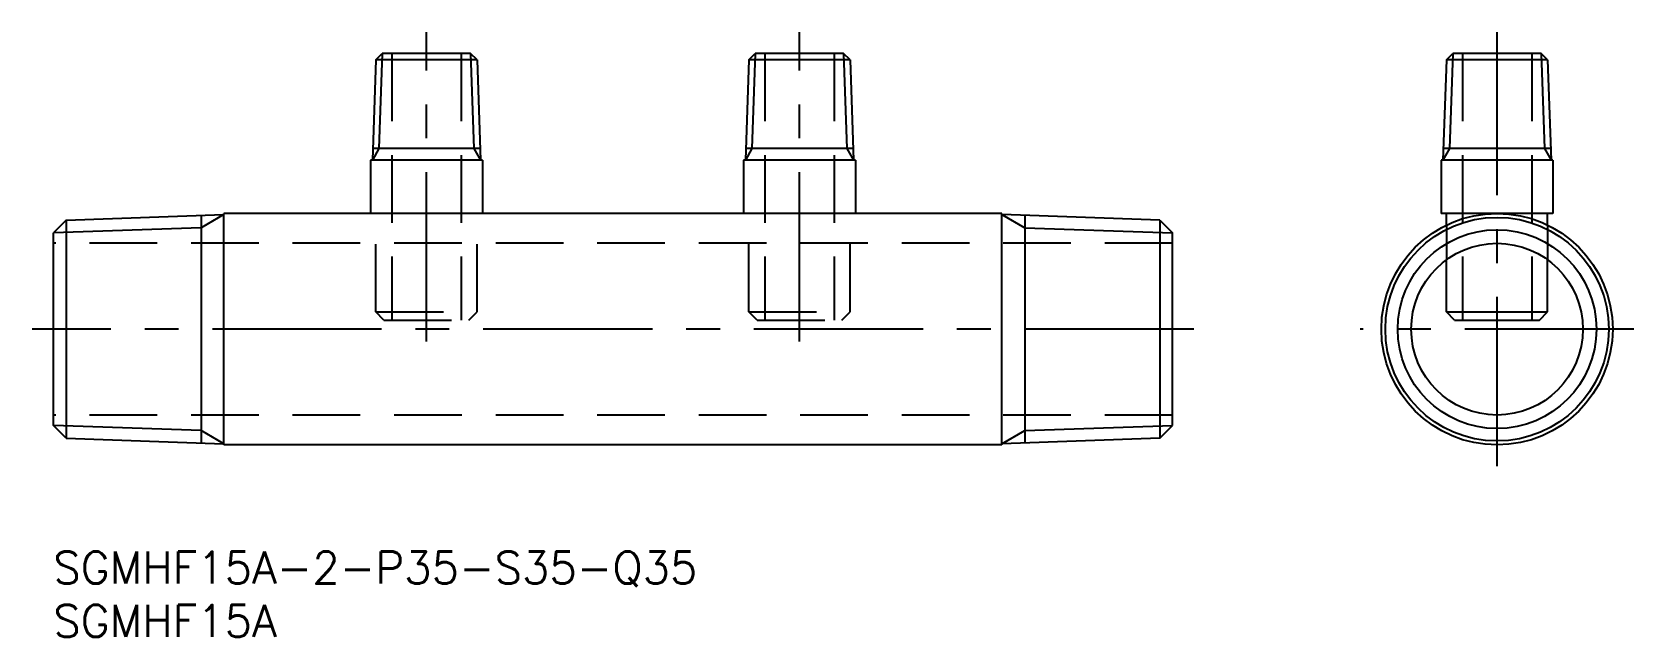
# Model space of a CAD drawing. Extents: x -2 to 148, y -8 to 49.
import ezdxf

# ---------------------------------------------------------------- set-up
doc = ezdxf.new("R2010")
doc.units = 0
doc.header["$LTSCALE"] = 0.5
doc.linetypes.add('CENTER', pattern=[50.8, 31.75, -6.35, 6.35, -6.35])
doc.linetypes.add('DASHED', pattern=[19.05, 12.7, -6.35])
for name, color, linetype in [('MSM_CENTER', 1, 'CENTER'), ('MSM_CONTINUOUS', 7, 'CONTINUOUS'), ('MSM_DASHED', 4, 'DASHED'), ('MSM_NARROW', 5, 'CONTINUOUS'), ('MSM_PART_NUMBER', 7, 'CONTINUOUS')]:
    doc.layers.add(name, color=color, linetype=linetype)
doc.styles.get("Standard").update_dxf_attribs({"font": 'txt.shx', "height": 3, "bigfont": 'bigfont.shx'})

# ---------------------------------------------------------------- blocks, each defined once
blk = doc.blocks.new('*U2')
at = {"layer": 'MSM_PART_NUMBER'}
blk.add_text('SGMHF15A-2-P35-S35-Q35', height=3, dxfattribs=at).set_placement((0, -3))
blk = doc.blocks.new('*U3')
at = {"layer": 'MSM_PART_NUMBER'}
blk.add_text('SGMHF15A', height=3, dxfattribs=at).set_placement((0, -8))

msp = doc.modelspace()

# ---------------------------------------------------------------- linework, layer by layer
at = {"layer": 'MSM_CENTER'}
for p, q in [((35, 19.7), (35, 48.7)), ((70, 19.7), (70, 48.7)), ((135.45, 8), (135.45, 48.7)), ((107, 20.85), (-2, 20.85)), ((148.3, 20.85), (122.6, 20.85))]:
    msp.add_line(p, q, dxfattribs=at)
at = {"layer": 'MSM_CONTINUOUS'}
for p, q in [((30.25, 46.1), (30.86, 46.7)), ((39.14, 46.7), (30.86, 46.7)), ((39.75, 46.1), (39.14, 46.7)), ((65.25, 46.1), (65.86, 46.7)), ((74.14, 46.7), (65.86, 46.7)), ((74.75, 46.1), (74.14, 46.7)), ((130.7, 46.1), (131.3, 46.7)), ((139.59, 46.7), (131.3, 46.7)), ((140.19, 46.1), (139.59, 46.7)), ((30.25, 46.1), (29.93, 36.7)), ((39.75, 46.1), (30.25, 46.1)), ((39.75, 46.1), (40.07, 36.7)), ((65.25, 46.1), (64.93, 36.7)), ((74.75, 46.1), (65.25, 46.1)), ((74.75, 46.1), (75.07, 36.7)), ((130.7, 46.1), (130.37, 36.7)), ((140.19, 46.1), (130.7, 46.1)), ((140.19, 46.1), (140.52, 36.7)), ((40.04, 37.77), (29.96, 37.77)), ((75.04, 37.77), (64.96, 37.77)), ((140.48, 37.77), (130.41, 37.77)), ((40.25, 36.7), (29.75, 36.7)), ((29.75, 36.7), (29.75, 31.7)), ((40.25, 36.7), (40.25, 31.7)), ((64.75, 36.7), (64.75, 31.7)), ((75.25, 36.7), (64.75, 36.7)), ((75.25, 36.7), (75.25, 31.7)), ((130.2, 36.7), (130.2, 31.7)), ((140.7, 36.7), (130.2, 36.7)), ((140.7, 36.7), (140.7, 31.7)), ((1.2, 31.08), (16, 31.6)), ((16, 10), (16, 31.7)), ((89, 31.7), (16, 31.7)), ((89, 10), (89, 31.7)), ((103.8, 31.08), (89, 31.6)), ((140.7, 31.7), (130.2, 31.7)), ((130.7, 30.6), (130.7, 31.7)), ((140.2, 30.6), (140.2, 31.7)), ((1.2, 31.08), (0, 29.88)), ((1.2, 31.08), (1.2, 10.62)), ((13.86, 31.53), (13.86, 10.17)), ((91.14, 31.53), (91.14, 10.17)), ((103.8, 31.08), (103.8, 10.62)), ((103.8, 31.08), (105, 29.88)), ((0, 11.82), (0, 29.88)), ((105, 11.82), (105, 29.88)), ((130.7, 22.47), (130.7, 27.35)), ((140.2, 22.47), (140.2, 27.35)), ((35, 21.7), (35, 21.7)), ((70, 21.7), (70, 21.7)), ((131.47, 21.7), (130.7, 22.47)), ((130.7, 22.47), (140.2, 22.47)), ((131.47, 21.7), (139.43, 21.7)), ((135.45, 21.7), (135.45, 21.7)), ((139.43, 21.7), (140.2, 22.47)), ((1.2, 10.62), (0, 11.82)), ((1.2, 10.62), (16, 10.1)), ((103.8, 10.62), (89, 10.1)), ((103.8, 10.62), (105, 11.82)), ((89, 10), (16, 10))]:
    msp.add_line(p, q, dxfattribs=at)
for radius in [10.85, 10.48, 8.05]:
    msp.add_circle((135.45, 20.85), radius, dxfattribs=at)
at = {"layer": 'MSM_DASHED'}
for p, q in [((31.75, 46.7), (31.75, 21.7)), ((38.25, 46.7), (38.25, 21.7)), ((66.75, 46.7), (66.75, 21.7)), ((73.25, 46.7), (73.25, 21.7)), ((132.2, 46.7), (132.2, 21.7)), ((138.7, 46.7), (138.7, 21.7)), ((30.25, 22.47), (30.25, 31.7)), ((39.75, 22.47), (39.75, 31.7)), ((65.25, 22.47), (65.25, 31.7)), ((74.75, 22.47), (74.75, 31.7)), ((130.7, 30.6), (130.7, 27.35)), ((140.2, 30.6), (140.2, 27.35)), ((105, 28.9), (0, 28.9)), ((31.02, 21.7), (30.25, 22.47)), ((30.25, 22.47), (39.75, 22.47)), ((31.02, 21.7), (38.98, 21.7)), ((38.98, 21.7), (39.75, 22.47)), ((65.25, 22.47), (74.75, 22.47)), ((66.02, 21.7), (65.25, 22.47)), ((66.02, 21.7), (73.98, 21.7)), ((73.98, 21.7), (74.75, 22.47)), ((133.35, 21.7), (133.35, 21.7)), ((105, 12.8), (0, 12.8))]:
    msp.add_line(p, q, dxfattribs=at)
at = {"layer": 'MSM_NARROW'}
for p, q in [((30.86, 46.7), (30.54, 37.77)), ((39.14, 46.7), (39.46, 37.77)), ((65.86, 46.7), (65.54, 37.77)), ((74.14, 46.7), (74.46, 37.77)), ((131.3, 46.7), (130.99, 37.77)), ((139.59, 46.7), (139.9, 37.77)), ((30.54, 37.77), (29.93, 36.7)), ((39.46, 37.77), (40.07, 36.7)), ((65.54, 37.77), (64.93, 36.7)), ((74.46, 37.77), (75.07, 36.7)), ((130.99, 37.77), (130.37, 36.7)), ((139.9, 37.77), (140.52, 36.7)), ((16, 31.6), (13.86, 30.36)), ((89, 31.6), (91.14, 30.36)), ((13.86, 30.36), (0, 29.88)), ((91.14, 30.36), (105, 29.88)), ((13.86, 11.34), (0, 11.82)), ((16, 10.1), (13.86, 11.34)), ((89, 10.1), (91.14, 11.34)), ((91.14, 11.34), (105, 11.82))]:
    msp.add_line(p, q, dxfattribs=at)
msp.add_circle((135.45, 20.85), 9.32, dxfattribs=at)

# ---------------------------------------------------------------- block references
at = {"layer": 'MSM_CONTINUOUS'}
for name in ['*U2', '*U3']:
    msp.add_blockref(name, (0, 0), dxfattribs=at)

doc.saveas('drawing.dxf')
